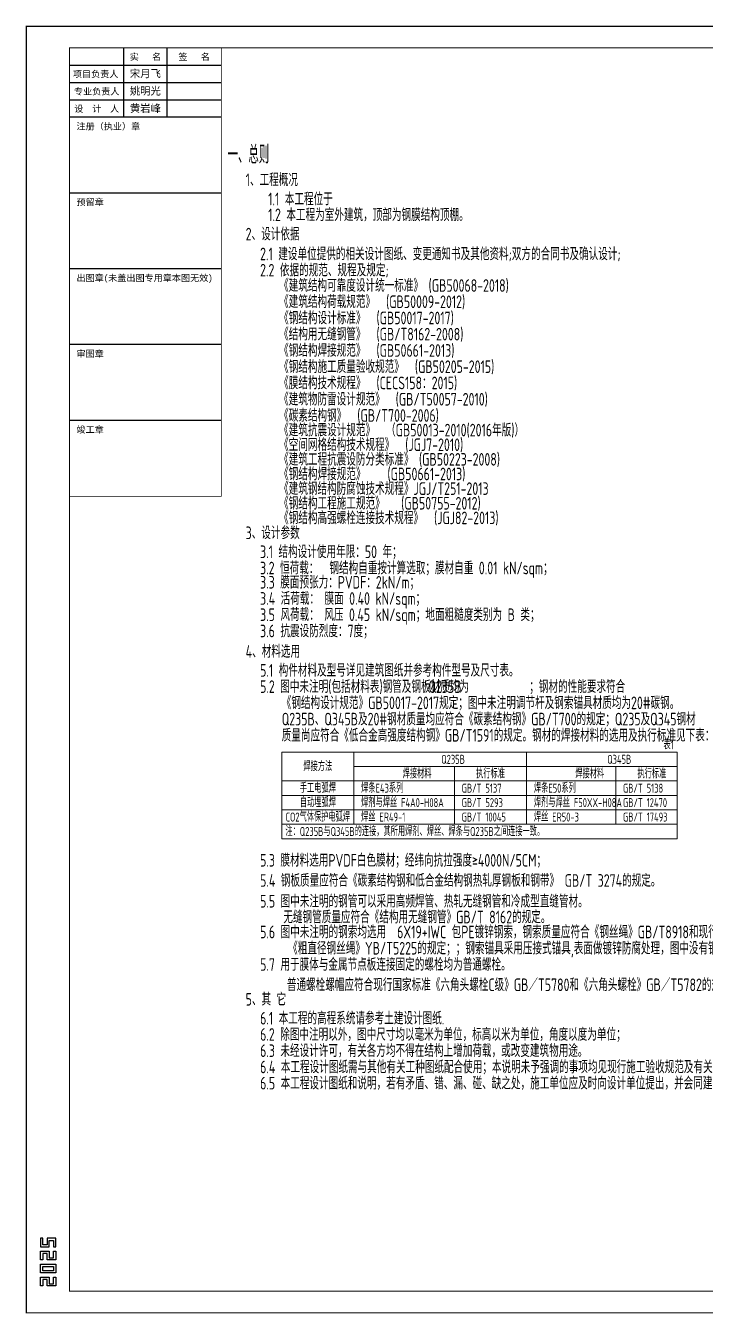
# Model space of a CAD drawing. Header units: millimetres. Extents: x -145765 to 32960, y 14307 to 133157.
# Drawn here: x -72982 to -66708, y 59189 to 71079 of the extents above; entities that cross this region are included whole.
import ezdxf
from ezdxf.enums import TextEntityAlignment as Align

# ---------------------------------------------------------------- set-up
doc = ezdxf.new("R2010")
doc.units = ezdxf.units.MM
doc.header["$LTSCALE"] = 1000
for name, color, linetype in [('0-cxFrame', 155, 'Continuous'), ('A-TEXT', 61, 'Continuous'), ('qianming', 155, 'Continuous')]:
    doc.layers.add(name, color=color, linetype=linetype)
doc.layers.add('0-cxText', color=131, linetype='Continuous', lineweight=25)
doc.layers.add('COMMENT', color=2, linetype='Continuous', lineweight=13)
doc.styles.add('cx_biaoti', font='')
doc.styles.add('cx_tuming', font='')
doc.styles.add('cx_tuqian1', font='')
doc.styles.add('DIM', font='gbenor.shx', dxfattribs={"width": 0.72, "bigfont": 'gbcbig.shx'})
doc.styles.add('图框宋体', font='', dxfattribs={"width": 0.75})
doc.styles.add('黑体', font='@TSSDENG', dxfattribs={"width": 0.9, "bigfont": '@TSSDCHN'})
doc.styles.get('cx_biaoti').set_extended_font_data('SimSun')
doc.styles.get('cx_tuming').set_extended_font_data('SimHei')
doc.styles.get('cx_tuqian1').set_extended_font_data('SimSun')
doc.styles.get('图框宋体').set_extended_font_data('SimSun')

# ---------------------------------------------------------------- blocks, each defined once
blk = doc.blocks.new('zjcx_lan_xinxi(Dragon)')
for p, q in [((7000, -3200), (0, -3200)), ((7000, -6700), (0, -6700)), ((7000, -10200), (0, -10200)), ((7000, -13700), (0, -13700)), ((7000, -17200), (0, -17200))]:
    blk.add_line(p, q)
at = {"const_width": 25}
blk.add_lwpolyline([(0, -20700), (7000, -20700), (7000, 0), (0, 0)], close=True, dxfattribs=at)
for points in [[(2500, -3200), (2500, 0)], [(4500, -3200), (4500, 0)], [(0, -800), (7000, -800)], [(0, -1600), (7000, -1600)], [(0, -2400), (7000, -2400)]]:
    blk.add_lwpolyline(points)
for points in [[(7000, -3200), (7000, 0)], [(0, -3200), (7000, -3200)], [(0, -20700), (7000, -20700), (7000, -3200)], [(0, -20700), (7000, -20700)]]:
    blk.add_lwpolyline(points, dxfattribs=at)
at = {"style": '图框宋体'}
for s, p in [('实   名', (3500, -400)), ('签   名', (5750, -400)), ('项目负责人', (1204, -1200)), ('专业负责人', (1250, -2000)), ('设  计  人', (1250, -2800))]:
    blk.add_text(s, height=300, dxfattribs=at).set_placement(p, align=Align.MIDDLE)
for s, p in [('注册（执业）章', (318, -3771)), ('预留章', (318, -7271)), ('出图章(未盖出图专用章本图无效)', (318, -10771)), ('审图章', (318, -14271)), ('竣工章', (318, -17771))]:
    blk.add_text(s, height=300, dxfattribs=at).set_placement(p)
blk = doc.blocks.new('T-信息(Dragon)')
at = {"layer": '0-cxFrame'}
blk.add_blockref('zjcx_lan_xinxi(Dragon)', (0, 0), dxfattribs=at)
at = {"layer": 'qianming', "color": 3, "style": 'cx_biaoti'}
for s, p in [('宋月飞', (3497, -1185)), ('姚明光', (3497, -1985)), ('黄岩峰', (3497, -2785))]:
    blk.add_text(s, height=350, dxfattribs=at).set_placement(p, align=Align.MIDDLE_CENTER)
blk = doc.blocks.new('TK22.A1 L(Dragon)')
at = {"layer": '0-cxFrame', "color": 7, "const_width": 0.5}
blk.add_lwpolyline([(0, 0), (-841, 0), (-841, 594), (0, 594)], close=True, dxfattribs=at)
at = {"layer": '0-cxFrame', "const_width": 0.5}
blk.add_lwpolyline([(-80, 10), (-821, 10), (-821, 584), (-80, 584)], close=True, dxfattribs=at)
at = {"layer": 'Defpoints', "color": 2}
for points in [[(-833.37, 34.37), (-834.37, 34.37), (-834.37, 30.37), (-830.37, 30.37), (-830.37, 33.37), (-828.37, 33.37), (-828.37, 30.37), (-827.37, 30.37), (-827.37, 34.37), (-831.37, 34.37), (-831.37, 31.37), (-833.37, 31.37), (-833.37, 34.37)], [(-833.37, 24.37), (-834.37, 24.37), (-834.37, 28.37), (-830.37, 28.37), (-830.37, 25.37), (-828.37, 25.37), (-828.37, 28.37), (-827.37, 28.37), (-827.37, 24.37), (-831.37, 24.37), (-831.37, 27.37), (-833.37, 27.37), (-833.37, 24.37)], [(-833.37, 12.37), (-834.37, 12.37), (-834.37, 16.37), (-830.37, 16.37), (-830.37, 13.37), (-828.37, 13.37), (-828.37, 16.37), (-827.37, 16.37), (-827.37, 12.37), (-831.37, 12.37), (-831.37, 15.37), (-833.37, 15.37), (-833.37, 12.37)]]:
    blk.add_lwpolyline(points, dxfattribs=at)
for points in [[(-834.37, 18.37), (-834.37, 22.37), (-827.37, 22.37), (-827.37, 18.37)], [(-833.37, 19.37), (-833.37, 21.37), (-828.37, 21.37), (-828.37, 19.37)]]:
    blk.add_lwpolyline(points, close=True, dxfattribs=at)
at = {"layer": '0-cxFrame', "xscale": 0.01, "yscale": 0.01, "zscale": 0.01}
blk.add_blockref('T-信息(Dragon)', (-821, 584), dxfattribs=at)
at = {"style": '黑体', "flags": 4}
blk.add_attdef('图幅', text='', height=3.3, dxfattribs=at).set_placement((-40, 3), align=Align.RIGHT)
at = {"layer": '0-cxText', "flags": 4}
for tag, height, style, p in [('建设单位', 3.5, 'cx_tuming', (-45, 240)), ('项目名称', 3.5, 'cx_tuming', (-45, 210)), ('子项名称', 3.5, 'cx_tuming', (-45, 180)), ('工程编号', 3.3, 'cx_tuqian1', (-35, 165)), ('图名1', 3.5, 'cx_tuming', (-45, 87)), ('图名2', 3.5, 'cx_tuming', (-45, 79)), ('图名3', 3.5, 'cx_tuming', (-45, 71)), ('出图日期', 3.3, 'cx_tuqian1', (-39, 60)), ('专业', 3.3, 'cx_tuqian1', (-55, 52)), ('图号', 3.3, 'cx_tuqian1', (-55, 44)), ('版次', 3.3, 'cx_tuqian1', (-20, 44))]:
    blk.add_attdef(tag, text='', height=height, dxfattribs=dict(at, style=style)).set_placement(p, align=Align.MIDDLE)
at = {"layer": 'Defpoints', "color": 6, "flags": 4}
for tag, height, style, p in [('tufu', 3.3, '黑体', (-12, 12)), ('dwfname', 4, 'cx_tuqian1', (-80, 3))]:
    blk.add_attdef(tag, text='', height=height, dxfattribs=dict(at, style=style)).set_placement(p, align=Align.RIGHT)

msp = doc.modelspace()

# ---------------------------------------------------------------- linework, layer by layer
at = {"layer": 'COMMENT', "lineweight": 9}
for p, q in [((-69952.1, 64370.6), (-69952.1, 63704.3)), ((-68357, 64370.6), (-68357, 63704.3)), ((-69952.1, 64237.3), (-66965.7, 64237.3)), ((-69023.2, 64237.3), (-69023.2, 63704.3)), ((-67533.8, 64237.3), (-67533.8, 63704.3)), ((-70618.3, 64104.1), (-66965.7, 64104.1)), ((-70618.3, 63970.8), (-66965.7, 63970.8)), ((-70618.3, 63837.6), (-66965.7, 63837.6)), ((-70618.3, 63704.3), (-66965.7, 63704.3))]:
    msp.add_line(p, q, dxfattribs=at)
msp.add_lwpolyline([(-70618.3, 63571.1), (-66965.7, 63571.1), (-66965.7, 64370.6), (-70618.3, 64370.6)], close=True, dxfattribs=at)

# ---------------------------------------------------------------- block references
at = {"layer": '0-cxFrame', "xscale": 20, "yscale": 20, "zscale": 20}
msp.add_blockref('TK22.A1 L(Dragon)', (-56157.1, 59193.5), dxfattribs=at)

# ---------------------------------------------------------------- texts
at = {"layer": 'A-TEXT', "lineweight": 9, "style": 'DIM', "width": 0.8}
for s, height, p in [('一、总则', 166.56, (-71118, 69889.2)), ('1、工程概况', 116.59, (-70951.5, 69656)), ('1.1 本工程位于', 116.59, (-70743.8, 69478.3)), ('1.2 本工程为室外建筑，顶部为钢膜结构顶棚。', 116.593, (-70743.8, 69332.2)), ('2、设计依据', 116.59, (-70951.5, 69154.3)), ('2.1 建设单位提供的相关设计图纸、变更通知书及其他资料;双方的合同书及确认设计;', 116.593, (-70818.2, 68971.1)), ('2.2 依据的规范、规程及规定;', 116.593, (-70818.2, 68821.2)), ('《建筑结构可靠度设计统一标准》 (GB50068-2018)', 116.593, (-70642.6, 68679.6)), ('《建筑结构荷载规范》  (GB50009-2012)', 116.593, (-70642.6, 68529.7)), ('《钢结构设计标准》  (GB50017-2017)', 116.593, (-70642.6, 68379.8)), ('《结构用无缝钢管》  (GB/T8162-2008)', 116.593, (-70642.6, 68230.2)), ('《钢结构焊接规范》  (GB50661-2013)', 116.593, (-70642.6, 68079.8)), ('《钢结构施工质量验收规范》  (GB50205-2015)', 116.593, (-70642.6, 67929.9)), ('《膜结构技术规程》  (CECS158：2015)', 116.593, (-70642.6, 67780)), ('《建筑物防雷设计规范》  (GB/T50057-2010)', 116.593, (-70642.6, 67629.4)), ('《碳素结构钢》  (GB/T700-2006)', 116.593, (-70642.6, 67479.5)), ('《建筑抗震设计规范》  （GB50013-2010(2016年版)）', 116.593, (-70642.6, 67344.4)), ('《空间网格结构技术规程》  (JGJ7-2010)', 116.593, (-70642.6, 67209.3)), ('《建筑工程抗震设防分类标准》 (GB50223-2008)', 116.593, (-70642.6, 67074.2)), ('《钢结构焊接规范》    (GB50661-2013)', 116.593, (-70642.6, 66939.1)), ('《建筑钢结构防腐蚀技术规程》JGJ/T251-2013', 116.593, (-70642.6, 66804)), ('《钢结构工程施工规范》   (GB50755-2012)', 116.593, (-70642.6, 66668.9)), ('《钢结构高强螺栓连接技术规程》  (JGJ82-2013)', 116.593, (-70642.6, 66533.7)), ('3、设计参数', 116.59, (-70951.5, 66395.5)), ('3.1 结构设计使用年限：50 年；', 116.593, (-70818.2, 66220.6)), ('3.2 恒荷载：  钢结构自重按计算选取；膜材自重 0.01 kN/sqm；', 116.593, (-70818.2, 66070.7)), ('3.3 膜面预张力：PVDF：2kN/m；', 116.593, (-70818.2, 65939.1)), ('3.4 活荷载： 膜面 0.40 kN/sqm；', 116.593, (-70818.2, 65789.2)), ('3.5 风荷载： 风压 0.45 kN/sqm；地面粗糙度类别为 B 类；', 116.593, (-70818.2, 65639.3)), ('3.6 抗震设防烈度：7度；', 116.593, (-70818.2, 65489.3)), ('4、材料选用', 116.59, (-70951.5, 65300.2)), ('5.1 构件材料及型号详见建筑图纸并参考构件型号及尺寸表。', 116.593, (-70818.2, 65125.3)), ('5.2 图中未注明(包括材料表)钢管及钢板材质均为           ；钢材的性能要求符合', 116.593, (-70818.2, 64975.4)), ('Q235B', 116.59, (-69263, 64975.4)), ('《钢结构设计规范》GB50017-2017规定；图中未注明调节杆及钢索锚具材质均为20#碳钢。', 116.593, (-70618.5, 64825.5)), ('Q235B、Q345B及20#钢材质量均应符合《碳素结构钢》GB/T700的规定；Q235及Q345钢材', 116.593, (-70618.5, 64675.6)), ('质量尚应符合《低合金高强度结构钢》GB/T1591的规定。钢材的焊接材料的选用及执行标准见下表：', 116.593, (-70618.5, 64525.7)), ('焊条E43系列', 83.28, (-69885.5, 64037.5)), ('焊条E50系列', 83.28, (-68290.4, 64037.5)), ('GB/T 5137', 83.28, (-68956.6, 64037.5)), ('GB/T 5138', 83.28, (-67467.2, 64037.5)), ('焊剂与焊丝 F4A0-H08A', 83.28, (-69885.5, 63904.2)), ('GB/T 5293', 83.28, (-68956.6, 63904.2)), ('焊剂与焊丝 F50XX-H08A', 83.28, (-68290.4, 63904.2)), ('GB/T 12470', 83.28, (-67467.2, 63904.2)), ('焊丝 ER49-1', 83.28, (-69885.5, 63771)), ('GB/T 10045', 83.28, (-68956.6, 63771)), ('焊丝 ER50-3', 83.28, (-68290.4, 63771)), ('GB/T 17493', 83.28, (-67467.2, 63771)), ('注：Q235B与Q345B的连接，其所用焊剂、焊丝、焊条与Q235B之间连接一致。', 83.28, (-70585, 63637.7)), ('5.3 膜材料选用PVDF白色膜材；经纬向抗拉强度≥4000N/5CM；', 116.593, (-70818.2, 63371.4)), ('5.4 钢板质量应符合《碳素结构钢和低合金结构钢热轧厚钢板和钢带》 GB/T 3274的规定。', 116.593, (-70818.2, 63185.1)), ('5.5 图中未注明的钢管可以采用高频焊管、热轧无缝钢管和冷成型直缝管材。', 116.593, (-70818.2, 62993.1)), ('无缝钢管质量应符合《结构用无缝钢管》GB/T 8162的规定。', 116.593, (-70603.4, 62847.5)), ('5.6 图中未注明的钢索均选用  6X19+IWC 包PE镀锌钢索，钢索质量应符合《钢丝绳》GB/T8918和现行行业标准', 116.593, (-70818.2, 62709.5)), ('《粗直径钢丝绳》YB/T5225的规定；；钢索锚具采用压接式锚具,表面做镀锌防腐处理，图中没有钢索不适应此说明。', 116.593, (-70559, 62559.6)), ('5.7 用于膜体与金属节点板连接固定的螺栓均为普通螺栓。', 116.593, (-70818.2, 62409.3)), ('普通螺栓螺帽应符合现行国家标准《六角头螺栓C级》GB／T5780和《六角头螺栓》GB／T5782的规定。', 116.593, (-70571.1, 62221.7)), ('5、其 它', 116.59, (-70951.5, 62087.8)), ('6.1 本工程的高程系统请参考土建设计图纸.', 116.593, (-70818.2, 61912.9)), ('6.2 除图中注明以外，图中尺寸均以毫米为单位，标高以米为单位，角度以度为单位；', 116.593, (-70818.2, 61763)), ('6.3 未经设计许可，有关各方均不得在结构上增加荷载，或改变建筑物用途。', 116.593, (-70818.2, 61613.1)), ('6.4 本工程设计图纸需与其他有关工种图纸配合使用；本说明未予强调的事项均见现行施工验收规范及有关的标准、规定。', 116.593, (-70818.2, 61463.2)), ('6.5 本工程设计图纸和说明，若有矛盾、错、漏、碰、缺之处，施工单位应及时向设计单位提出，并会同建设单位协商处理。', 116.593, (-70818.2, 61313.3))]:
    msp.add_text(s, height=height, dxfattribs=at).set_placement(p, align=Align.MIDDLE_LEFT)
msp.add_text('表1', height=83.28, dxfattribs=at).set_placement((-66999, 64437.2), align=Align.MIDDLE_RIGHT)
for s, p in [('Q235B', (-69036, 64304)), ('Q345B', (-67501.7, 64304)), ('焊接方法', (-70285.2, 64237.3)), ('焊接材料', (-69369.1, 64170.7)), ('执行标准', (-68690.1, 64170.7)), ('焊接材料', (-67774, 64170.7)), ('执行标准', (-67200.7, 64170.7)), ('手工电弧焊', (-70285.2, 64037.5)), ('自动埋弧焊', (-70285.2, 63904.2)), ('CO2气体保护电弧焊', (-70285.2, 63771))]:
    msp.add_text(s, height=83.28, dxfattribs=at).set_placement(p, align=Align.MIDDLE_CENTER)

doc.saveas('drawing.dxf')
